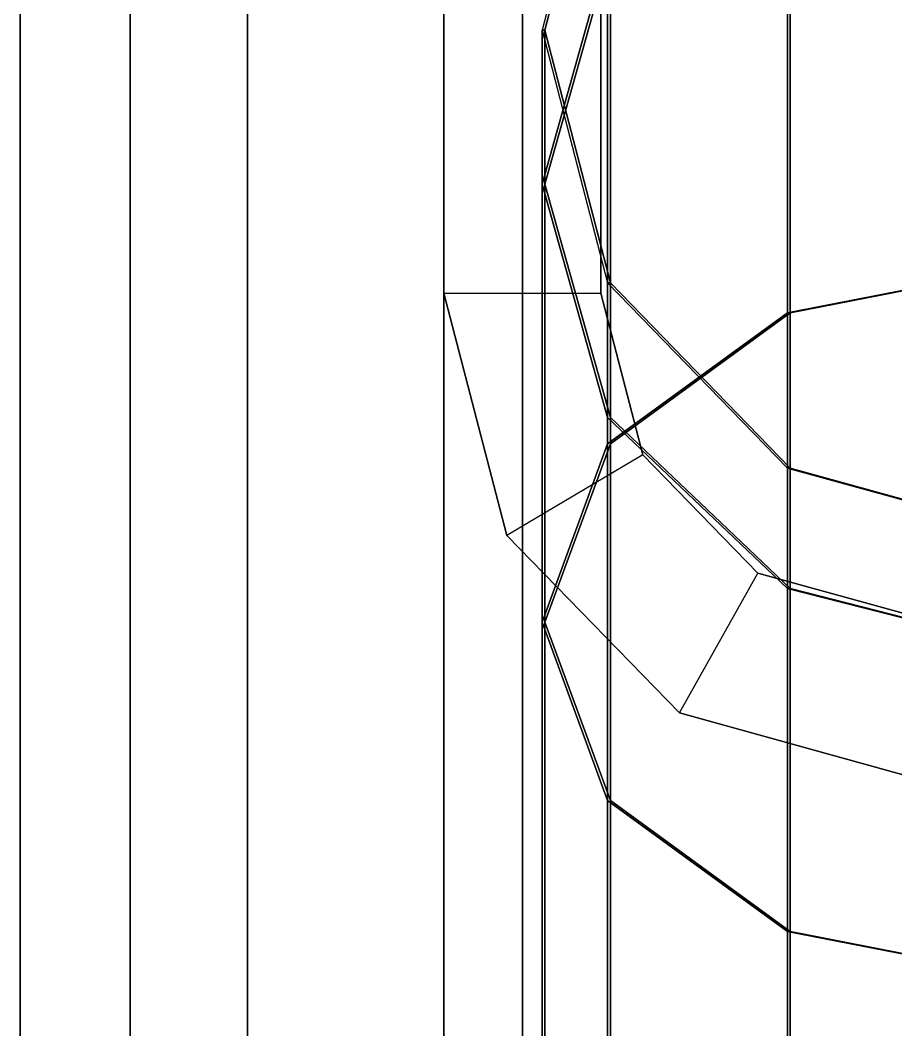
# Model space of a CAD drawing. Extents: x -5 to 335, y -500 to 0.
# Drawn here: x 140.09 to 161.76, y -72.23 to -47.25 of the extents above; entities that cross this region are included whole.
import ezdxf

# ---------------------------------------------------------------- set-up
doc = ezdxf.new("R2010")
doc.units = 0
doc.header["$MEASUREMENT"] = 0
doc.layers.add('ACESSORIO', color=7, linetype='CONTINUOUS')

msp = doc.modelspace()

# ---------------------------------------------------------------- linework, layer by layer
at = {"layer": 'ACESSORIO'}
for points in [[(150.58, -500, 56.98), (145.72, -500, 56.98), (145.72, 0, 56.98), (150.58, 0, 56.98)], [(150.58, -500, 54.94), (145.72, -500, 54.94), (145.72, 0, 54.94), (150.58, 0, 54.94)], [(145.72, 0, 56.98), (145.72, 0, 54.94), (145.72, -500, 54.94), (145.72, -500, 56.98)], [(145.72, 0, 4.07), (145.72, 0, 6.1), (145.72, -500, 6.1), (145.72, -500, 4.07)], [(150.58, -500, 6.1), (145.72, -500, 6.1), (145.72, 0, 6.1), (150.58, 0, 6.1)], [(150.58, -500, 4.07), (145.72, -500, 4.07), (145.72, 0, 4.07), (150.58, 0, 4.07)], [(152.52, -500, 56.98), (150.58, -500, 56.98), (150.58, 0, 56.98), (152.52, 0, 56.98)], [(150.58, -500, 4.07), (152.52, -500, 4.07), (152.52, 0, 4.07), (150.58, 0, 4.07)], [(150.58, -500, 56.98), (150.58, -500, 4.07), (150.58, 0, 4.07), (150.58, 0, 56.98)], [(152.52, -500, 4.07), (150.58, -500, 4.07), (150.58, 0, 4.07), (152.52, 0, 4.07)], [(152.52, -500, 56.98), (152.52, -500, 4.07), (152.52, 0, 4.07), (152.52, 0, 56.98)], [(140.09, -461, 122.09), (140.09, -461, 124.94), (140.09, -39, 124.94), (140.09, -39, 122.09)], [(142.81, -461, 124.94), (142.81, -39, 124.94), (140.09, -39, 124.94), (140.09, -461, 124.94)], [(140.09, -461, 122.09), (142.81, -461, 122.09), (142.81, -39, 122.09), (140.09, -39, 122.09)], [(140.09, -461, 442.59), (140.09, -461, 445.44), (140.09, -39, 445.44), (140.09, -39, 442.59)], [(142.81, -461, 445.44), (142.81, -39, 445.44), (140.09, -39, 445.44), (140.09, -461, 445.44)], [(140.09, -461, 442.59), (142.81, -461, 442.59), (142.81, -39, 442.59), (140.09, -39, 442.59)], [(140.09, -461, 763.08), (142.81, -461, 763.08), (142.81, -39, 763.08), (140.09, -39, 763.08)], [(142.81, -461, 765.93), (142.81, -39, 765.93), (140.09, -39, 765.93), (140.09, -461, 765.93)], [(140.09, -461, 763.08), (140.09, -461, 765.93), (140.09, -39, 765.93), (140.09, -39, 763.08)], [(140.09, -461, 1083.58), (140.09, -461, 1086.42), (140.09, -39, 1086.42), (140.09, -39, 1083.58)], [(142.81, -461, 1086.42), (142.81, -39, 1086.42), (140.09, -39, 1086.42), (140.09, -461, 1086.42)], [(140.09, -461, 1083.58), (142.81, -461, 1083.58), (142.81, -39, 1083.58), (140.09, -39, 1083.58)], [(140.09, -461, 1408.14), (142.81, -461, 1408.14), (142.81, -39, 1408.14), (140.09, -39, 1408.14)], [(142.81, -461, 1410.99), (142.81, -39, 1410.99), (140.09, -39, 1410.99), (140.09, -461, 1410.99)], [(140.09, -461, 1408.14), (140.09, -461, 1410.99), (140.09, -39, 1410.99), (140.09, -39, 1408.14)], [(142.81, -39, 122.09), (142.81, -461, 122.09), (142.81, -461, 124.94), (142.81, -39, 124.94)], [(142.81, -39, 442.59), (142.81, -461, 442.59), (142.81, -461, 445.44), (142.81, -39, 445.44)], [(142.81, -39, 763.08), (142.81, -461, 763.08), (142.81, -461, 765.93), (142.81, -39, 765.93)], [(142.81, -39, 1083.58), (142.81, -461, 1083.58), (142.81, -461, 1086.42), (142.81, -39, 1086.42)], [(142.81, -39, 1408.14), (142.81, -461, 1408.14), (142.81, -461, 1410.99), (142.81, -39, 1410.99)], [(159.08, -41.3, 54.53), (159.08, -54.49, 34.46), (165.15, -53.31, 33.25), (165.15, -39.76, 53.88)], [(159.15, -41.3, 1710.1), (159.15, -54.49, 1730.17), (165.18, -53.31, 1731.38), (165.18, -39.76, 1710.75)], [(153.08, -47.5, 1686.41), (154.7, -41.25, 1686.41), (154.63, -41.25, 78.22), (153.01, -47.5, 78.21)], [(153.01, -47.5, 78.22), (153.01, -51.31, 58.75), (154.63, -45.53, 56.32), (154.63, -41.25, 78.22)], [(153.08, -47.5, 1686.41), (153.08, -51.31, 1705.88), (154.7, -45.53, 1708.32), (154.7, -41.25, 1686.41)], [(154.63, -45.53, 56.32), (154.63, -57.73, 37.75), (159.08, -54.49, 34.46), (159.08, -41.3, 54.53)], [(154.7, -45.53, 1708.32), (154.7, -57.73, 1726.88), (159.15, -54.49, 1730.17), (159.15, -41.3, 1710.1)], [(153.01, -51.31, 58.75), (153.01, -62.14, 42.24), (154.63, -57.73, 37.75), (154.63, -45.53, 56.32)], [(153.08, -51.31, 1705.88), (153.08, -62.14, 1722.39), (154.7, -57.73, 1726.88), (154.7, -45.53, 1708.32)], [(150.58, -54, 122.09), (154.46, -54, 122.09), (154.46, -47, 122.09), (150.58, -47, 122.09)], [(150.58, -54, 126.16), (154.46, -54, 126.16), (154.46, -47, 126.16), (150.58, -47, 126.16)], [(150.58, -54, 170.93), (154.46, -54, 170.93), (154.46, -47, 170.93), (150.58, -47, 170.93)], [(150.58, -54, 175), (154.46, -54, 175), (154.46, -47, 175), (150.58, -47, 175)], [(150.58, -54, 122.09), (150.58, -54, 126.16), (150.58, -47, 126.16), (150.58, -47, 122.09)], [(150.58, -54, 170.93), (150.58, -54, 175), (150.58, -47, 175), (150.58, -47, 170.93)], [(150.58, -54, 223.84), (154.46, -54, 223.84), (154.46, -47, 223.84), (150.58, -47, 223.84)], [(150.58, -54, 219.77), (154.46, -54, 219.77), (154.46, -47, 219.77), (150.58, -47, 219.77)], [(150.58, -54, 219.77), (150.58, -54, 223.84), (150.58, -47, 223.84), (150.58, -47, 219.77)], [(150.58, -54, 442.59), (154.46, -54, 442.59), (154.46, -47, 442.59), (150.58, -47, 442.59)], [(150.58, -54, 446.66), (154.46, -54, 446.66), (154.46, -47, 446.66), (150.58, -47, 446.66)], [(150.58, -54, 442.59), (150.58, -54, 446.66), (150.58, -47, 446.66), (150.58, -47, 442.59)], [(150.58, -54, 495.49), (154.46, -54, 495.49), (154.46, -47, 495.49), (150.58, -47, 495.49)], [(150.58, -54, 491.42), (154.46, -54, 491.42), (154.46, -47, 491.42), (150.58, -47, 491.42)], [(150.58, -54, 544.33), (154.46, -54, 544.33), (154.46, -47, 544.33), (150.58, -47, 544.33)], [(150.58, -54, 540.26), (154.46, -54, 540.26), (154.46, -47, 540.26), (150.58, -47, 540.26)], [(150.58, -54, 491.42), (150.58, -54, 495.49), (150.58, -47, 495.49), (150.58, -47, 491.42)], [(150.58, -54, 540.26), (150.58, -54, 544.33), (150.58, -47, 544.33), (150.58, -47, 540.26)], [(150.58, -54, 767.15), (154.46, -54, 767.15), (154.46, -47, 767.15), (150.58, -47, 767.15)], [(150.58, -54, 763.08), (154.46, -54, 763.08), (154.46, -47, 763.08), (150.58, -47, 763.08)], [(150.58, -54, 860.76), (154.46, -54, 860.76), (154.46, -47, 860.76), (150.58, -47, 860.76)], [(150.58, -54, 864.83), (154.46, -54, 864.83), (154.46, -47, 864.83), (150.58, -47, 864.83)], [(150.58, -54, 811.92), (154.46, -54, 811.92), (154.46, -47, 811.92), (150.58, -47, 811.92)], [(150.58, -54, 815.99), (154.46, -54, 815.99), (154.46, -47, 815.99), (150.58, -47, 815.99)], [(150.58, -54, 763.08), (150.58, -54, 767.15), (150.58, -47, 767.15), (150.58, -47, 763.08)], [(150.58, -54, 811.92), (150.58, -54, 815.99), (150.58, -47, 815.99), (150.58, -47, 811.92)], [(150.58, -54, 860.76), (150.58, -54, 864.83), (150.58, -47, 864.83), (150.58, -47, 860.76)], [(150.58, -54, 1136.48), (154.46, -54, 1136.48), (154.46, -47, 1136.48), (150.58, -47, 1136.48)], [(150.58, -54, 1132.41), (154.46, -54, 1132.41), (154.46, -47, 1132.41), (150.58, -47, 1132.41)], [(150.58, -54, 1083.58), (154.46, -54, 1083.58), (154.46, -47, 1083.58), (150.58, -47, 1083.58)], [(150.58, -54, 1087.65), (154.46, -54, 1087.65), (154.46, -47, 1087.65), (150.58, -47, 1087.65)], [(150.58, -54, 1083.58), (150.58, -54, 1087.65), (150.58, -47, 1087.65), (150.58, -47, 1083.58)], [(150.58, -54, 1132.41), (150.58, -54, 1136.48), (150.58, -47, 1136.48), (150.58, -47, 1132.41)], [(150.58, -54, 1185.32), (154.46, -54, 1185.32), (154.46, -47, 1185.32), (150.58, -47, 1185.32)], [(150.58, -54, 1181.25), (154.46, -54, 1181.25), (154.46, -47, 1181.25), (150.58, -47, 1181.25)], [(150.58, -54, 1181.25), (150.58, -54, 1185.32), (150.58, -47, 1185.32), (150.58, -47, 1181.25)], [(150.58, -54, 1412.21), (154.46, -54, 1412.21), (154.46, -47, 1412.21), (150.58, -47, 1412.21)], [(150.58, -54, 1408.14), (154.46, -54, 1408.14), (154.46, -47, 1408.14), (150.58, -47, 1408.14)], [(150.58, -54, 1408.14), (150.58, -54, 1412.21), (150.58, -47, 1412.21), (150.58, -47, 1408.14)], [(150.58, -54, 1456.98), (154.46, -54, 1456.98), (154.46, -47, 1456.98), (150.58, -47, 1456.98)], [(150.58, -54, 1461.05), (154.46, -54, 1461.05), (154.46, -47, 1461.05), (150.58, -47, 1461.05)], [(150.58, -54, 1505.81), (154.46, -54, 1505.81), (154.46, -47, 1505.81), (150.58, -47, 1505.81)], [(150.58, -54, 1509.88), (154.46, -54, 1509.88), (154.46, -47, 1509.88), (150.58, -47, 1509.88)], [(150.58, -54, 1456.98), (150.58, -54, 1461.05), (150.58, -47, 1461.05), (150.58, -47, 1456.98)], [(150.58, -54, 1505.81), (150.58, -54, 1509.88), (150.58, -47, 1509.88), (150.58, -47, 1505.81)], [(154.46, -47, 126.16), (154.46, -47, 122.09), (154.46, -54, 122.09), (154.46, -54, 126.16)], [(154.46, -47, 175), (154.46, -47, 170.93), (154.46, -54, 170.93), (154.46, -54, 175)], [(154.46, -47, 223.84), (154.46, -47, 219.77), (154.46, -54, 219.77), (154.46, -54, 223.84)], [(154.46, -47, 446.66), (154.46, -47, 442.59), (154.46, -54, 442.59), (154.46, -54, 446.66)], [(154.46, -47, 495.49), (154.46, -47, 491.42), (154.46, -54, 491.42), (154.46, -54, 495.49)], [(154.46, -47, 544.33), (154.46, -47, 540.26), (154.46, -54, 540.26), (154.46, -54, 544.33)], [(154.46, -47, 767.15), (154.46, -47, 763.08), (154.46, -54, 763.08), (154.46, -54, 767.15)], [(154.46, -47, 815.99), (154.46, -47, 811.92), (154.46, -54, 811.92), (154.46, -54, 815.99)], [(154.46, -47, 864.83), (154.46, -47, 860.76), (154.46, -54, 860.76), (154.46, -54, 864.83)], [(154.46, -47, 1087.65), (154.46, -47, 1083.58), (154.46, -54, 1083.58), (154.46, -54, 1087.65)], [(154.46, -47, 1136.48), (154.46, -47, 1132.41), (154.46, -54, 1132.41), (154.46, -54, 1136.48)], [(154.46, -47, 1185.32), (154.46, -47, 1181.25), (154.46, -54, 1181.25), (154.46, -54, 1185.32)], [(154.46, -47, 1412.21), (154.46, -47, 1408.14), (154.46, -54, 1408.14), (154.46, -54, 1412.21)], [(154.46, -47, 1461.05), (154.46, -47, 1456.98), (154.46, -54, 1456.98), (154.46, -54, 1461.05)], [(154.46, -47, 1509.88), (154.46, -47, 1505.81), (154.46, -54, 1505.81), (154.46, -54, 1509.88)], [(153.08, -47.5, 1686.41), (153.01, -47.5, 78.22), (154.63, -53.75, 78.21), (154.7, -53.75, 1686.41)], [(154.63, -53.75, 78.22), (154.63, -57.08, 61.18), (153.01, -51.31, 58.75), (153.01, -47.5, 78.22)], [(154.7, -53.75, 1686.41), (154.7, -57.08, 1703.45), (153.08, -51.31, 1705.88), (153.08, -47.5, 1686.41)], [(154.63, -57.08, 61.18), (154.63, -66.56, 46.74), (153.01, -62.14, 42.24), (153.01, -51.31, 58.75)], [(154.7, -57.08, 1703.45), (154.7, -66.56, 1717.89), (153.08, -62.14, 1722.39), (153.08, -51.31, 1705.88)], [(159.08, -54.49, 34.46), (159.08, -74.22, 21.04), (165.15, -73.58, 19.46), (165.15, -53.31, 33.25)], [(159.15, -54.49, 1730.17), (159.15, -74.22, 1743.59), (165.18, -73.58, 1745.17), (165.18, -53.31, 1731.38)], [(159.15, -58.33, 1686.41), (154.7, -53.75, 1686.41), (154.63, -53.75, 78.22), (159.08, -58.33, 78.21)], [(159.08, -58.33, 78.22), (159.08, -61.31, 62.96), (154.63, -57.08, 61.18), (154.63, -53.75, 78.22)], [(159.15, -58.33, 1686.41), (159.15, -61.31, 1701.66), (154.7, -57.08, 1703.45), (154.7, -53.75, 1686.41)], [(152.14, -60, 126.16), (152.14, -60, 122.09), (150.58, -54, 122.09), (150.58, -54, 126.16)], [(155.5, -58, 122.09), (152.14, -60, 122.09), (150.58, -54, 122.09), (154.46, -54, 122.09)], [(155.5, -58, 126.16), (152.14, -60, 126.16), (150.58, -54, 126.16), (154.46, -54, 126.16)], [(152.14, -60, 175), (152.14, -60, 170.93), (150.58, -54, 170.93), (150.58, -54, 175)], [(155.5, -58, 170.93), (152.14, -60, 170.93), (150.58, -54, 170.93), (154.46, -54, 170.93)], [(155.5, -58, 175), (152.14, -60, 175), (150.58, -54, 175), (154.46, -54, 175)], [(155.5, -58, 223.84), (152.14, -60, 223.84), (150.58, -54, 223.84), (154.46, -54, 223.84)], [(155.5, -58, 219.77), (152.14, -60, 219.77), (150.58, -54, 219.77), (154.46, -54, 219.77)], [(152.14, -60, 223.84), (152.14, -60, 219.77), (150.58, -54, 219.77), (150.58, -54, 223.84)], [(152.14, -60, 446.66), (152.14, -60, 442.59), (150.58, -54, 442.59), (150.58, -54, 446.66)], [(155.5, -58, 442.59), (152.14, -60, 442.59), (150.58, -54, 442.59), (154.46, -54, 442.59)], [(155.5, -58, 446.66), (152.14, -60, 446.66), (150.58, -54, 446.66), (154.46, -54, 446.66)], [(155.5, -58, 495.49), (152.14, -60, 495.49), (150.58, -54, 495.49), (154.46, -54, 495.49)], [(155.5, -58, 491.42), (152.14, -60, 491.42), (150.58, -54, 491.42), (154.46, -54, 491.42)], [(152.14, -60, 495.49), (152.14, -60, 491.42), (150.58, -54, 491.42), (150.58, -54, 495.49)], [(155.5, -58, 544.33), (152.14, -60, 544.33), (150.58, -54, 544.33), (154.46, -54, 544.33)], [(155.5, -58, 540.26), (152.14, -60, 540.26), (150.58, -54, 540.26), (154.46, -54, 540.26)], [(152.14, -60, 544.33), (152.14, -60, 540.26), (150.58, -54, 540.26), (150.58, -54, 544.33)], [(155.5, -58, 767.15), (152.14, -60, 767.15), (150.58, -54, 767.15), (154.46, -54, 767.15)], [(155.5, -58, 763.08), (152.14, -60, 763.08), (150.58, -54, 763.08), (154.46, -54, 763.08)], [(152.14, -60, 767.15), (152.14, -60, 763.08), (150.58, -54, 763.08), (150.58, -54, 767.15)], [(152.14, -60, 815.99), (152.14, -60, 811.92), (150.58, -54, 811.92), (150.58, -54, 815.99)], [(155.5, -58, 811.92), (152.14, -60, 811.92), (150.58, -54, 811.92), (154.46, -54, 811.92)], [(155.5, -58, 815.99), (152.14, -60, 815.99), (150.58, -54, 815.99), (154.46, -54, 815.99)], [(152.14, -60, 864.83), (152.14, -60, 860.76), (150.58, -54, 860.76), (150.58, -54, 864.83)], [(155.5, -58, 860.76), (152.14, -60, 860.76), (150.58, -54, 860.76), (154.46, -54, 860.76)], [(155.5, -58, 864.83), (152.14, -60, 864.83), (150.58, -54, 864.83), (154.46, -54, 864.83)], [(152.14, -60, 1087.65), (152.14, -60, 1083.58), (150.58, -54, 1083.58), (150.58, -54, 1087.65)], [(155.5, -58, 1083.58), (152.14, -60, 1083.58), (150.58, -54, 1083.58), (154.46, -54, 1083.58)], [(155.5, -58, 1087.65), (152.14, -60, 1087.65), (150.58, -54, 1087.65), (154.46, -54, 1087.65)], [(155.5, -58, 1136.48), (152.14, -60, 1136.48), (150.58, -54, 1136.48), (154.46, -54, 1136.48)], [(155.5, -58, 1132.41), (152.14, -60, 1132.41), (150.58, -54, 1132.41), (154.46, -54, 1132.41)], [(152.14, -60, 1136.48), (152.14, -60, 1132.41), (150.58, -54, 1132.41), (150.58, -54, 1136.48)], [(155.5, -58, 1185.32), (152.14, -60, 1185.32), (150.58, -54, 1185.32), (154.46, -54, 1185.32)], [(155.5, -58, 1181.25), (152.14, -60, 1181.25), (150.58, -54, 1181.25), (154.46, -54, 1181.25)], [(152.14, -60, 1185.32), (152.14, -60, 1181.25), (150.58, -54, 1181.25), (150.58, -54, 1185.32)], [(155.5, -58, 1412.21), (152.14, -60, 1412.21), (150.58, -54, 1412.21), (154.46, -54, 1412.21)], [(155.5, -58, 1408.14), (152.14, -60, 1408.14), (150.58, -54, 1408.14), (154.46, -54, 1408.14)], [(152.14, -60, 1412.21), (152.14, -60, 1408.14), (150.58, -54, 1408.14), (150.58, -54, 1412.21)], [(152.14, -60, 1461.05), (152.14, -60, 1456.98), (150.58, -54, 1456.98), (150.58, -54, 1461.05)], [(155.5, -58, 1456.98), (152.14, -60, 1456.98), (150.58, -54, 1456.98), (154.46, -54, 1456.98)], [(155.5, -58, 1461.05), (152.14, -60, 1461.05), (150.58, -54, 1461.05), (154.46, -54, 1461.05)], [(152.14, -60, 1509.88), (152.14, -60, 1505.81), (150.58, -54, 1505.81), (150.58, -54, 1509.88)], [(155.5, -58, 1505.81), (152.14, -60, 1505.81), (150.58, -54, 1505.81), (154.46, -54, 1505.81)], [(155.5, -58, 1509.88), (152.14, -60, 1509.88), (150.58, -54, 1509.88), (154.46, -54, 1509.88)], [(154.46, -54, 122.09), (154.46, -54, 126.16), (155.5, -58, 126.16), (155.5, -58, 122.09)], [(154.46, -54, 170.93), (154.46, -54, 175), (155.5, -58, 175), (155.5, -58, 170.93)], [(154.46, -54, 219.77), (154.46, -54, 223.84), (155.5, -58, 223.84), (155.5, -58, 219.77)], [(154.46, -54, 442.59), (154.46, -54, 446.66), (155.5, -58, 446.66), (155.5, -58, 442.59)], [(154.46, -54, 491.42), (154.46, -54, 495.49), (155.5, -58, 495.49), (155.5, -58, 491.42)], [(154.46, -54, 540.26), (154.46, -54, 544.33), (155.5, -58, 544.33), (155.5, -58, 540.26)], [(154.46, -54, 763.08), (154.46, -54, 767.15), (155.5, -58, 767.15), (155.5, -58, 763.08)], [(154.46, -54, 860.76), (154.46, -54, 864.83), (155.5, -58, 864.83), (155.5, -58, 860.76)], [(154.46, -54, 811.92), (154.46, -54, 815.99), (155.5, -58, 815.99), (155.5, -58, 811.92)], [(154.46, -54, 1132.41), (154.46, -54, 1136.48), (155.5, -58, 1136.48), (155.5, -58, 1132.41)], [(154.46, -54, 1083.58), (154.46, -54, 1087.65), (155.5, -58, 1087.65), (155.5, -58, 1083.58)], [(154.46, -54, 1181.25), (154.46, -54, 1185.32), (155.5, -58, 1185.32), (155.5, -58, 1181.25)], [(154.46, -54, 1408.14), (154.46, -54, 1412.21), (155.5, -58, 1412.21), (155.5, -58, 1408.14)], [(154.46, -54, 1456.98), (154.46, -54, 1461.05), (155.5, -58, 1461.05), (155.5, -58, 1456.98)], [(154.46, -54, 1505.81), (154.46, -54, 1509.88), (155.5, -58, 1509.88), (155.5, -58, 1505.81)], [(154.63, -57.73, 37.75), (154.63, -75.97, 25.34), (159.08, -74.22, 21.04), (159.08, -54.49, 34.46)], [(154.7, -57.73, 1726.88), (154.7, -75.97, 1739.29), (159.15, -74.22, 1743.59), (159.15, -54.49, 1730.17)], [(159.08, -61.31, 62.96), (159.08, -69.8, 50.03), (154.63, -66.56, 46.74), (154.63, -57.08, 61.18)], [(159.15, -61.31, 1701.66), (159.15, -69.8, 1714.59), (154.7, -66.56, 1717.89), (154.7, -57.08, 1703.45)], [(153.01, -62.14, 42.24), (153.01, -78.37, 31.22), (154.63, -75.97, 25.34), (154.63, -57.73, 37.75)], [(153.08, -62.14, 1722.39), (153.08, -78.37, 1733.42), (154.7, -75.97, 1739.29), (154.7, -57.73, 1726.88)], [(156.41, -64.39, 122.09), (158.35, -60.93, 122.09), (155.5, -58, 122.09), (152.14, -60, 122.09)], [(156.41, -64.39, 126.16), (158.35, -60.93, 126.16), (155.5, -58, 126.16), (152.14, -60, 126.16)], [(156.41, -64.39, 170.93), (158.35, -60.93, 170.93), (155.5, -58, 170.93), (152.14, -60, 170.93)], [(156.41, -64.39, 175), (158.35, -60.93, 175), (155.5, -58, 175), (152.14, -60, 175)], [(156.41, -64.39, 223.84), (158.35, -60.93, 223.84), (155.5, -58, 223.84), (152.14, -60, 223.84)], [(156.41, -64.39, 219.77), (158.35, -60.93, 219.77), (155.5, -58, 219.77), (152.14, -60, 219.77)], [(156.41, -64.39, 442.59), (158.35, -60.93, 442.59), (155.5, -58, 442.59), (152.14, -60, 442.59)], [(156.41, -64.39, 446.66), (158.35, -60.93, 446.66), (155.5, -58, 446.66), (152.14, -60, 446.66)], [(156.41, -64.39, 495.49), (158.35, -60.93, 495.49), (155.5, -58, 495.49), (152.14, -60, 495.49)], [(156.41, -64.39, 491.42), (158.35, -60.93, 491.42), (155.5, -58, 491.42), (152.14, -60, 491.42)], [(156.41, -64.39, 544.33), (158.35, -60.93, 544.33), (155.5, -58, 544.33), (152.14, -60, 544.33)], [(156.41, -64.39, 540.26), (158.35, -60.93, 540.26), (155.5, -58, 540.26), (152.14, -60, 540.26)], [(156.41, -64.39, 767.15), (158.35, -60.93, 767.15), (155.5, -58, 767.15), (152.14, -60, 767.15)], [(156.41, -64.39, 763.08), (158.35, -60.93, 763.08), (155.5, -58, 763.08), (152.14, -60, 763.08)], [(156.41, -64.39, 811.92), (158.35, -60.93, 811.92), (155.5, -58, 811.92), (152.14, -60, 811.92)], [(156.41, -64.39, 815.99), (158.35, -60.93, 815.99), (155.5, -58, 815.99), (152.14, -60, 815.99)], [(156.41, -64.39, 860.76), (158.35, -60.93, 860.76), (155.5, -58, 860.76), (152.14, -60, 860.76)], [(156.41, -64.39, 864.83), (158.35, -60.93, 864.83), (155.5, -58, 864.83), (152.14, -60, 864.83)], [(156.41, -64.39, 1083.58), (158.35, -60.93, 1083.58), (155.5, -58, 1083.58), (152.14, -60, 1083.58)], [(156.41, -64.39, 1087.65), (158.35, -60.93, 1087.65), (155.5, -58, 1087.65), (152.14, -60, 1087.65)], [(156.41, -64.39, 1136.48), (158.35, -60.93, 1136.48), (155.5, -58, 1136.48), (152.14, -60, 1136.48)], [(156.41, -64.39, 1132.41), (158.35, -60.93, 1132.41), (155.5, -58, 1132.41), (152.14, -60, 1132.41)], [(156.41, -64.39, 1181.25), (158.35, -60.93, 1181.25), (155.5, -58, 1181.25), (152.14, -60, 1181.25)], [(156.41, -64.39, 1185.32), (158.35, -60.93, 1185.32), (155.5, -58, 1185.32), (152.14, -60, 1185.32)], [(156.41, -64.39, 1412.21), (158.35, -60.93, 1412.21), (155.5, -58, 1412.21), (152.14, -60, 1412.21)], [(156.41, -64.39, 1408.14), (158.35, -60.93, 1408.14), (155.5, -58, 1408.14), (152.14, -60, 1408.14)], [(156.41, -64.39, 1456.98), (158.35, -60.93, 1456.98), (155.5, -58, 1456.98), (152.14, -60, 1456.98)], [(156.41, -64.39, 1461.05), (158.35, -60.93, 1461.05), (155.5, -58, 1461.05), (152.14, -60, 1461.05)], [(156.41, -64.39, 1505.81), (158.35, -60.93, 1505.81), (155.5, -58, 1505.81), (152.14, -60, 1505.81)], [(156.41, -64.39, 1509.88), (158.35, -60.93, 1509.88), (155.5, -58, 1509.88), (152.14, -60, 1509.88)], [(155.5, -58, 126.16), (155.5, -58, 122.09), (158.35, -60.93, 122.09), (158.35, -60.93, 126.16)], [(155.5, -58, 175), (155.5, -58, 170.93), (158.35, -60.93, 170.93), (158.35, -60.93, 175)], [(155.5, -58, 223.84), (155.5, -58, 219.77), (158.35, -60.93, 219.77), (158.35, -60.93, 223.84)], [(155.5, -58, 446.66), (155.5, -58, 442.59), (158.35, -60.93, 442.59), (158.35, -60.93, 446.66)], [(155.5, -58, 495.49), (155.5, -58, 491.42), (158.35, -60.93, 491.42), (158.35, -60.93, 495.49)], [(155.5, -58, 544.33), (155.5, -58, 540.26), (158.35, -60.93, 540.26), (158.35, -60.93, 544.33)], [(155.5, -58, 767.15), (155.5, -58, 763.08), (158.35, -60.93, 763.08), (158.35, -60.93, 767.15)], [(155.5, -58, 815.99), (155.5, -58, 811.92), (158.35, -60.93, 811.92), (158.35, -60.93, 815.99)], [(155.5, -58, 864.83), (155.5, -58, 860.76), (158.35, -60.93, 860.76), (158.35, -60.93, 864.83)], [(155.5, -58, 1087.65), (155.5, -58, 1083.58), (158.35, -60.93, 1083.58), (158.35, -60.93, 1087.65)], [(155.5, -58, 1136.48), (155.5, -58, 1132.41), (158.35, -60.93, 1132.41), (158.35, -60.93, 1136.48)], [(155.5, -58, 1185.32), (155.5, -58, 1181.25), (158.35, -60.93, 1181.25), (158.35, -60.93, 1185.32)], [(155.5, -58, 1412.21), (155.5, -58, 1408.14), (158.35, -60.93, 1408.14), (158.35, -60.93, 1412.21)], [(155.5, -58, 1461.05), (155.5, -58, 1456.98), (158.35, -60.93, 1456.98), (158.35, -60.93, 1461.05)], [(155.5, -58, 1509.88), (155.5, -58, 1505.81), (158.35, -60.93, 1505.81), (158.35, -60.93, 1509.88)], [(165.18, -60, 1686.41), (159.15, -58.33, 1686.41), (159.08, -58.33, 78.22), (165.15, -60, 78.21)], [(165.15, -60, 78.22), (165.15, -62.85, 63.61), (159.08, -61.31, 62.96), (159.08, -58.33, 78.22)], [(165.18, -60, 1686.41), (165.18, -62.85, 1701.01), (159.15, -61.31, 1701.66), (159.15, -58.33, 1686.41)], [(156.41, -64.39, 122.09), (156.41, -64.39, 126.16), (152.14, -60, 126.16), (152.14, -60, 122.09)], [(156.41, -64.39, 170.93), (156.41, -64.39, 175), (152.14, -60, 175), (152.14, -60, 170.93)], [(156.41, -64.39, 219.77), (156.41, -64.39, 223.84), (152.14, -60, 223.84), (152.14, -60, 219.77)], [(156.41, -64.39, 442.59), (156.41, -64.39, 446.66), (152.14, -60, 446.66), (152.14, -60, 442.59)], [(156.41, -64.39, 491.42), (156.41, -64.39, 495.49), (152.14, -60, 495.49), (152.14, -60, 491.42)], [(156.41, -64.39, 540.26), (156.41, -64.39, 544.33), (152.14, -60, 544.33), (152.14, -60, 540.26)], [(156.41, -64.39, 763.08), (156.41, -64.39, 767.15), (152.14, -60, 767.15), (152.14, -60, 763.08)], [(156.41, -64.39, 811.92), (156.41, -64.39, 815.99), (152.14, -60, 815.99), (152.14, -60, 811.92)], [(156.41, -64.39, 860.76), (156.41, -64.39, 864.83), (152.14, -60, 864.83), (152.14, -60, 860.76)], [(156.41, -64.39, 1083.58), (156.41, -64.39, 1087.65), (152.14, -60, 1087.65), (152.14, -60, 1083.58)], [(156.41, -64.39, 1132.41), (156.41, -64.39, 1136.48), (152.14, -60, 1136.48), (152.14, -60, 1132.41)], [(156.41, -64.39, 1181.25), (156.41, -64.39, 1185.32), (152.14, -60, 1185.32), (152.14, -60, 1181.25)], [(156.41, -64.39, 1408.14), (156.41, -64.39, 1412.21), (152.14, -60, 1412.21), (152.14, -60, 1408.14)], [(156.41, -64.39, 1456.98), (156.41, -64.39, 1461.05), (152.14, -60, 1461.05), (152.14, -60, 1456.98)], [(156.41, -64.39, 1505.81), (156.41, -64.39, 1509.88), (152.14, -60, 1509.88), (152.14, -60, 1505.81)], [(162.24, -62, 122.09), (162.24, -66, 122.09), (156.41, -64.39, 122.09), (158.35, -60.93, 122.09)], [(162.24, -62, 126.16), (162.24, -66, 126.16), (156.41, -64.39, 126.16), (158.35, -60.93, 126.16)], [(162.24, -62, 170.93), (162.24, -66, 170.93), (156.41, -64.39, 170.93), (158.35, -60.93, 170.93)], [(162.24, -62, 175), (162.24, -66, 175), (156.41, -64.39, 175), (158.35, -60.93, 175)], [(162.24, -62, 223.84), (162.24, -66, 223.84), (156.41, -64.39, 223.84), (158.35, -60.93, 223.84)], [(162.24, -62, 219.77), (162.24, -66, 219.77), (156.41, -64.39, 219.77), (158.35, -60.93, 219.77)], [(162.24, -62, 442.59), (162.24, -66, 442.59), (156.41, -64.39, 442.59), (158.35, -60.93, 442.59)], [(162.24, -62, 446.66), (162.24, -66, 446.66), (156.41, -64.39, 446.66), (158.35, -60.93, 446.66)], [(162.24, -62, 495.49), (162.24, -66, 495.49), (156.41, -64.39, 495.49), (158.35, -60.93, 495.49)], [(162.24, -62, 491.42), (162.24, -66, 491.42), (156.41, -64.39, 491.42), (158.35, -60.93, 491.42)], [(162.24, -62, 544.33), (162.24, -66, 544.33), (156.41, -64.39, 544.33), (158.35, -60.93, 544.33)], [(162.24, -62, 540.26), (162.24, -66, 540.26), (156.41, -64.39, 540.26), (158.35, -60.93, 540.26)], [(162.24, -62, 767.15), (162.24, -66, 767.15), (156.41, -64.39, 767.15), (158.35, -60.93, 767.15)], [(162.24, -62, 763.08), (162.24, -66, 763.08), (156.41, -64.39, 763.08), (158.35, -60.93, 763.08)], [(162.24, -62, 811.92), (162.24, -66, 811.92), (156.41, -64.39, 811.92), (158.35, -60.93, 811.92)], [(162.24, -62, 815.99), (162.24, -66, 815.99), (156.41, -64.39, 815.99), (158.35, -60.93, 815.99)], [(162.24, -62, 860.76), (162.24, -66, 860.76), (156.41, -64.39, 860.76), (158.35, -60.93, 860.76)], [(162.24, -62, 864.83), (162.24, -66, 864.83), (156.41, -64.39, 864.83), (158.35, -60.93, 864.83)], [(162.24, -62, 1083.58), (162.24, -66, 1083.58), (156.41, -64.39, 1083.58), (158.35, -60.93, 1083.58)], [(162.24, -62, 1087.65), (162.24, -66, 1087.65), (156.41, -64.39, 1087.65), (158.35, -60.93, 1087.65)], [(162.24, -62, 1136.48), (162.24, -66, 1136.48), (156.41, -64.39, 1136.48), (158.35, -60.93, 1136.48)], [(162.24, -62, 1132.41), (162.24, -66, 1132.41), (156.41, -64.39, 1132.41), (158.35, -60.93, 1132.41)], [(162.24, -62, 1185.32), (162.24, -66, 1185.32), (156.41, -64.39, 1185.32), (158.35, -60.93, 1185.32)], [(162.24, -62, 1181.25), (162.24, -66, 1181.25), (156.41, -64.39, 1181.25), (158.35, -60.93, 1181.25)], [(162.24, -62, 1412.21), (162.24, -66, 1412.21), (156.41, -64.39, 1412.21), (158.35, -60.93, 1412.21)], [(162.24, -62, 1408.14), (162.24, -66, 1408.14), (156.41, -64.39, 1408.14), (158.35, -60.93, 1408.14)], [(162.24, -62, 1456.98), (162.24, -66, 1456.98), (156.41, -64.39, 1456.98), (158.35, -60.93, 1456.98)], [(162.24, -62, 1461.05), (162.24, -66, 1461.05), (156.41, -64.39, 1461.05), (158.35, -60.93, 1461.05)], [(162.24, -62, 1505.81), (162.24, -66, 1505.81), (156.41, -64.39, 1505.81), (158.35, -60.93, 1505.81)], [(162.24, -62, 1509.88), (162.24, -66, 1509.88), (156.41, -64.39, 1509.88), (158.35, -60.93, 1509.88)], [(158.35, -60.93, 122.09), (158.35, -60.93, 126.16), (162.24, -62, 126.16), (162.24, -62, 122.09)], [(158.35, -60.93, 170.93), (158.35, -60.93, 175), (162.24, -62, 175), (162.24, -62, 170.93)], [(158.35, -60.93, 219.77), (158.35, -60.93, 223.84), (162.24, -62, 223.84), (162.24, -62, 219.77)], [(158.35, -60.93, 442.59), (158.35, -60.93, 446.66), (162.24, -62, 446.66), (162.24, -62, 442.59)], [(158.35, -60.93, 491.42), (158.35, -60.93, 495.49), (162.24, -62, 495.49), (162.24, -62, 491.42)], [(158.35, -60.93, 540.26), (158.35, -60.93, 544.33), (162.24, -62, 544.33), (162.24, -62, 540.26)], [(158.35, -60.93, 763.08), (158.35, -60.93, 767.15), (162.24, -62, 767.15), (162.24, -62, 763.08)], [(158.35, -60.93, 811.92), (158.35, -60.93, 815.99), (162.24, -62, 815.99), (162.24, -62, 811.92)], [(158.35, -60.93, 860.76), (158.35, -60.93, 864.83), (162.24, -62, 864.83), (162.24, -62, 860.76)], [(158.35, -60.93, 1083.58), (158.35, -60.93, 1087.65), (162.24, -62, 1087.65), (162.24, -62, 1083.58)], [(158.35, -60.93, 1132.41), (158.35, -60.93, 1136.48), (162.24, -62, 1136.48), (162.24, -62, 1132.41)], [(158.35, -60.93, 1181.25), (158.35, -60.93, 1185.32), (162.24, -62, 1185.32), (162.24, -62, 1181.25)], [(158.35, -60.93, 1408.14), (158.35, -60.93, 1412.21), (162.24, -62, 1412.21), (162.24, -62, 1408.14)], [(158.35, -60.93, 1456.98), (158.35, -60.93, 1461.05), (162.24, -62, 1461.05), (162.24, -62, 1456.98)], [(158.35, -60.93, 1505.81), (158.35, -60.93, 1509.88), (162.24, -62, 1509.88), (162.24, -62, 1505.81)], [(165.15, -62.85, 63.61), (165.15, -70.98, 51.24), (159.08, -69.8, 50.03), (159.08, -61.31, 62.96)], [(165.18, -62.85, 1701.01), (165.18, -70.98, 1713.39), (159.15, -69.8, 1714.59), (159.15, -61.31, 1701.66)], [(154.63, -66.56, 46.74), (154.63, -80.76, 37.1), (153.01, -78.37, 31.22), (153.01, -62.14, 42.24)], [(154.7, -66.56, 1717.89), (154.7, -80.76, 1727.54), (153.08, -78.37, 1733.42), (153.08, -62.14, 1722.39)], [(162.24, -66, 126.16), (162.24, -66, 122.09), (156.41, -64.39, 122.09), (156.41, -64.39, 126.16)], [(162.24, -66, 175), (162.24, -66, 170.93), (156.41, -64.39, 170.93), (156.41, -64.39, 175)], [(162.24, -66, 223.84), (162.24, -66, 219.77), (156.41, -64.39, 219.77), (156.41, -64.39, 223.84)], [(162.24, -66, 446.66), (162.24, -66, 442.59), (156.41, -64.39, 442.59), (156.41, -64.39, 446.66)], [(162.24, -66, 495.49), (162.24, -66, 491.42), (156.41, -64.39, 491.42), (156.41, -64.39, 495.49)], [(162.24, -66, 544.33), (162.24, -66, 540.26), (156.41, -64.39, 540.26), (156.41, -64.39, 544.33)], [(162.24, -66, 767.15), (162.24, -66, 763.08), (156.41, -64.39, 763.08), (156.41, -64.39, 767.15)], [(162.24, -66, 815.99), (162.24, -66, 811.92), (156.41, -64.39, 811.92), (156.41, -64.39, 815.99)], [(162.24, -66, 864.83), (162.24, -66, 860.76), (156.41, -64.39, 860.76), (156.41, -64.39, 864.83)], [(162.24, -66, 1087.65), (162.24, -66, 1083.58), (156.41, -64.39, 1083.58), (156.41, -64.39, 1087.65)], [(162.24, -66, 1136.48), (162.24, -66, 1132.41), (156.41, -64.39, 1132.41), (156.41, -64.39, 1136.48)], [(162.24, -66, 1185.32), (162.24, -66, 1181.25), (156.41, -64.39, 1181.25), (156.41, -64.39, 1185.32)], [(162.24, -66, 1412.21), (162.24, -66, 1408.14), (156.41, -64.39, 1408.14), (156.41, -64.39, 1412.21)], [(162.24, -66, 1461.05), (162.24, -66, 1456.98), (156.41, -64.39, 1456.98), (156.41, -64.39, 1461.05)], [(162.24, -66, 1509.88), (162.24, -66, 1505.81), (156.41, -64.39, 1505.81), (156.41, -64.39, 1509.88)], [(159.08, -69.8, 50.03), (159.08, -82.51, 41.39), (154.63, -80.76, 37.1), (154.63, -66.56, 46.74)], [(159.15, -69.8, 1714.59), (159.15, -82.51, 1723.24), (154.7, -80.76, 1727.54), (154.7, -66.56, 1717.89)], [(165.15, -70.98, 51.24), (165.15, -83.15, 42.97), (159.08, -82.51, 41.39), (159.08, -69.8, 50.03)], [(165.18, -70.98, 1713.39), (165.18, -83.15, 1721.66), (159.15, -82.51, 1723.24), (159.15, -69.8, 1714.59)]]:
    msp.add_3dface(points, dxfattribs=at)

doc.saveas('drawing.dxf')
